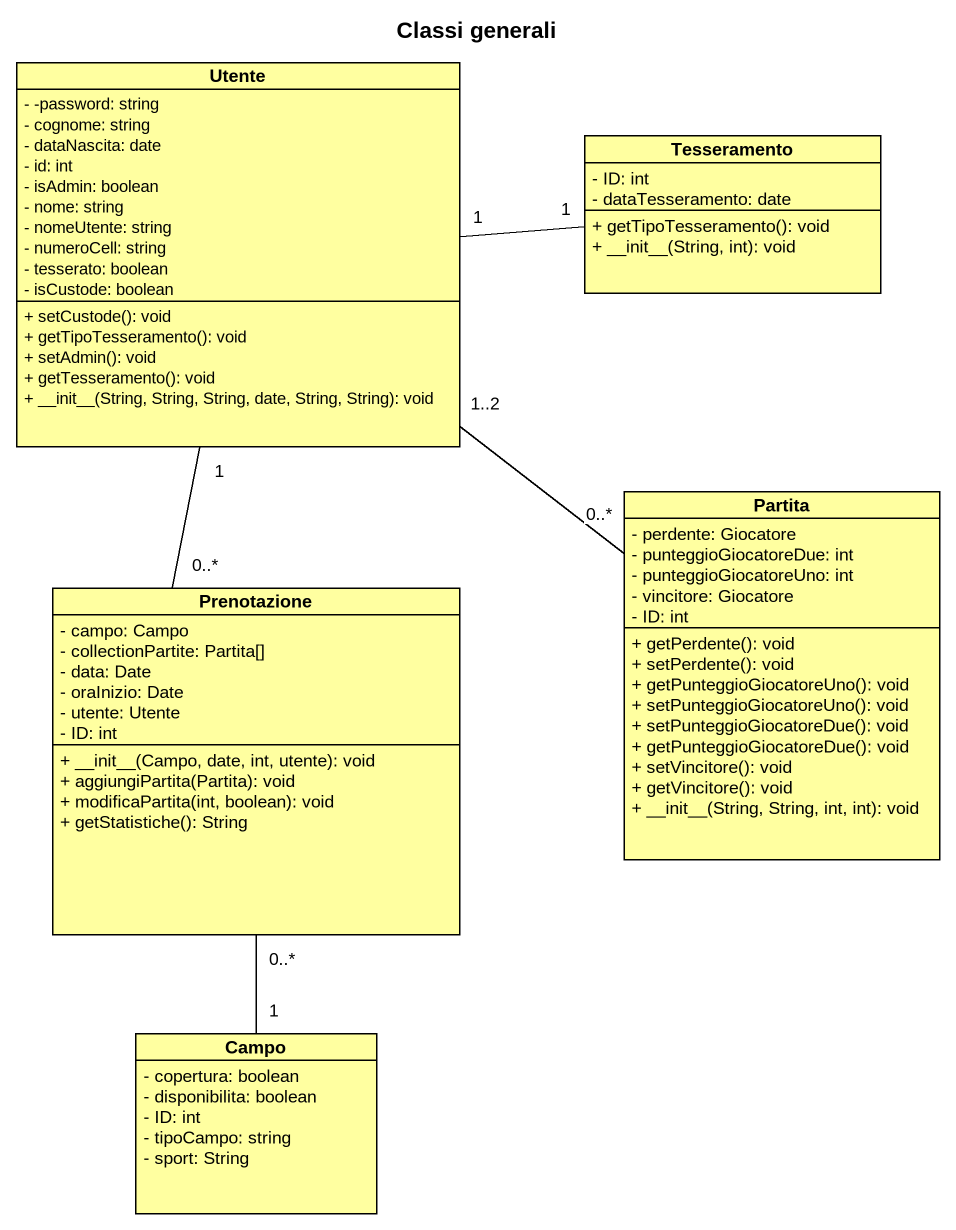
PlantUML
@startuml
title Classi generali
hide circle
hide empty members
skinparam classAttributeIconSize 0
class Utente #FFFFA0 {
  - -password: string
  - cognome: string
  - dataNascita: date
  - id: int
  - isAdmin: boolean
  - nome: string
  - nomeUtente: string
  - numeroCell: string
  - tesserato: boolean
  - isCustode: boolean
  + setCustode(): void
  + getTipoTesseramento(): void
  + setAdmin(): void
  + getTesseramento(): void
  + ~__init~__(String, String, String, date, String, String): void
}
class Tesseramento #FFFFA0 {
  - ID: int
  - dataTesseramento: date
  + getTipoTesseramento(): void
  + ~__init~__(String, int): void
}
class Partita #FFFFA0 {
  - perdente: Giocatore
  - punteggioGiocatoreDue: int
  - punteggioGiocatoreUno: int
  - vincitore: Giocatore
  - ID: int
  + getPerdente(): void
  + setPerdente(): void
  + getPunteggioGiocatoreUno(): void
  + setPunteggioGiocatoreUno(): void
  + setPunteggioGiocatoreDue(): void
  + getPunteggioGiocatoreDue(): void
  + setVincitore(): void
  + getVincitore(): void
  + ~__init~__(String, String, int, int): void
}
class Prenotazione #FFFFA0 {
  - campo: Campo
  - collectionPartite: Partita[]
  - data: Date
  - oraInizio: Date
  - utente: Utente
  - ID: int
  + ~__init~__(Campo, date, int, utente): void
  + aggiungiPartita(Partita): void
  + modificaPartita(int, boolean): void
  + getStatistiche(): String
}
class Campo #FFFFA0 {
  - copertura: boolean
  - disponibilita: boolean
  - ID: int
  - tipoCampo: string
  - sport: String
}
Utente "1" -right- "1" Tesseramento
Utente "1..2" -- "0..*" Partita
Utente "1" -- "0..*" Prenotazione
Prenotazione "0..*" -- "1" Campo
@enduml
